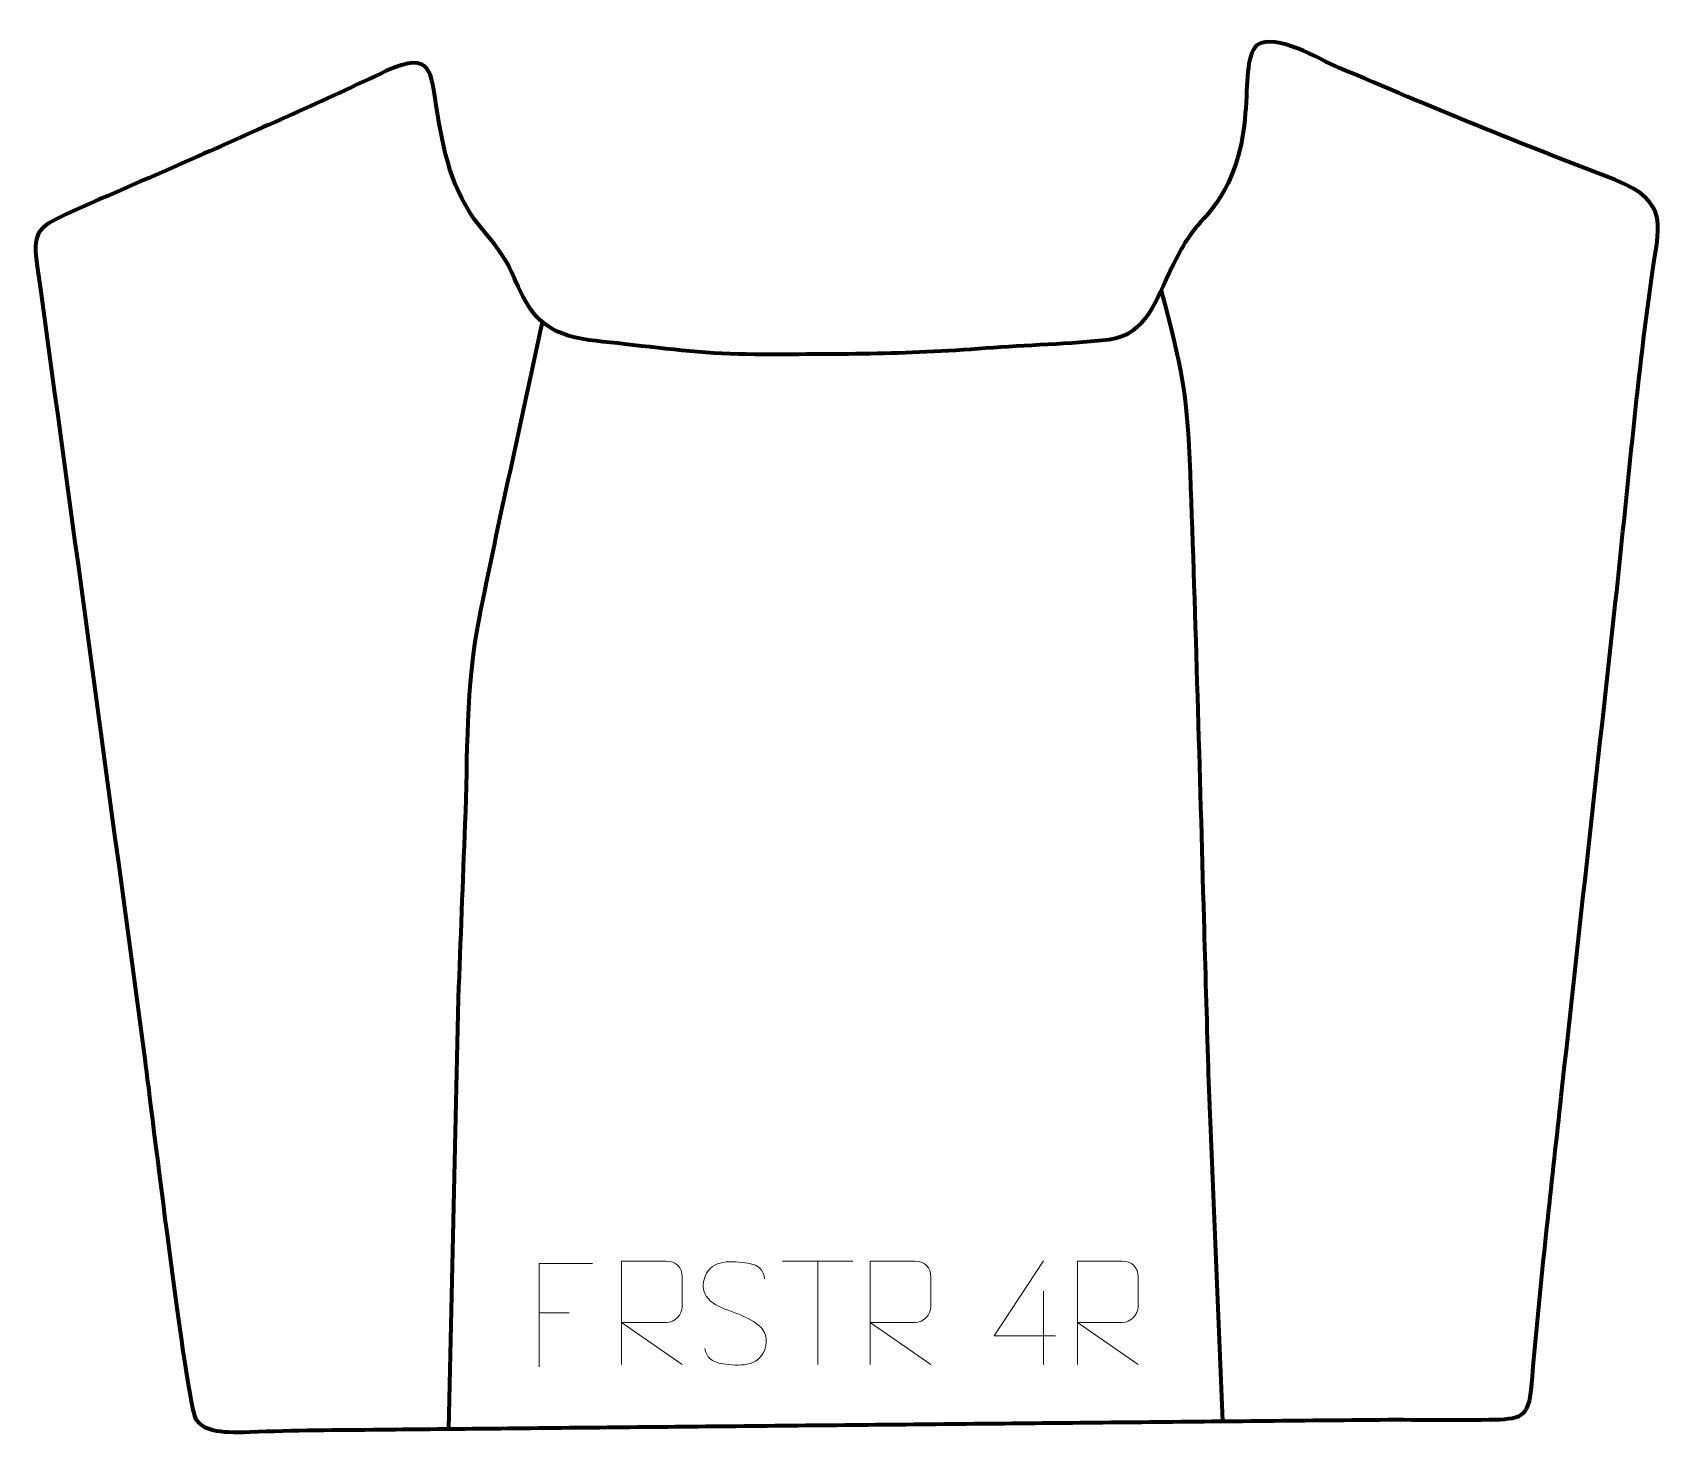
# Model space of a CAD drawing. Header units: millimetres. Extents: x -402 to -6, y 421 to 760.
import ezdxf

# ---------------------------------------------------------------- set-up
doc = ezdxf.new("R2010")
doc.units = ezdxf.units.MM
doc.header["$MEASUREMENT"] = 0
doc.layers.add('layer 1', color=7, linetype='Continuous', plot=False)
doc.layers.add('layer 2', color=7, linetype='Continuous')
doc.layers.add('layer 3', color=7, linetype='Continuous')

msp = doc.modelspace()

# ---------------------------------------------------------------- linework, layer by layer
at = {"layer": 'layer 1', "color": 250, "lineweight": 9}
for points, knots in [([(-259.6233, 438.0855), (-259.6233, 438.0855), (-259.6233, 463.039), (-259.6233, 463.039), (-259.6233, 463.039), (-256.0285, 463.039), (-252.433, 463.039), (-248.8378, 463.039), (-248.8378, 463.039), (-246.5125, 463.0013), (-244.9552, 461.5113), (-244.9593, 459.1449), (-244.9593, 459.1449), (-244.9597, 457.1094), (-244.9597, 454.05), (-244.9593, 452.014), (-244.9593, 452.014), (-244.9658, 450.1385), (-246.7781, 448.1967), (-248.7876, 448.1776), (-248.7876, 448.1776), (-248.7876, 448.1776), (-259.6233, 448.1776), (-259.6233, 448.1776), (-259.6233, 448.1776), (-259.6233, 448.1776), (-244.9686, 438.0855), (-244.9686, 438.0855)], [0, 0, 0, 0, 0.125, 0.125, 0.125, 0.125, 0.25, 0.25, 0.25, 0.25, 0.375, 0.375, 0.375, 0.375, 0.5, 0.5, 0.5, 0.5, 0.625, 0.625, 0.625, 0.625, 0.75, 0.75, 0.75, 0.75, 1, 1, 1, 1]), ([(-232.2912, 450.5622), (-236.5395, 452.0326), (-241.4476, 453.8284), (-239.4425, 459.3487), (-239.4425, 459.3487), (-237.939, 463.4886), (-232.7254, 463.1001), (-229.1218, 462.499), (-229.1218, 462.499), (-226.2612, 462.0218), (-225.3965, 460.8086), (-225.0859, 458.7245)], [0, 0, 0, 0, 0.25, 0.25, 0.25, 0.25, 0.5, 0.5, 0.5, 0.5, 1, 1, 1, 1]), ([(-199.6233, 438.0854), (-199.6233, 438.0854), (-199.6233, 463.0389), (-199.6233, 463.0389), (-199.6233, 463.0389), (-196.0285, 463.0389), (-192.433, 463.0389), (-188.8378, 463.0389), (-188.8378, 463.0389), (-186.5125, 463.0012), (-184.9552, 461.5112), (-184.9593, 459.1448), (-184.9593, 459.1448), (-184.9597, 457.1093), (-184.9597, 454.0499), (-184.9593, 452.0139), (-184.9593, 452.0139), (-184.9658, 450.1384), (-186.7781, 448.1966), (-188.7876, 448.1775), (-188.7876, 448.1775), (-188.7876, 448.1775), (-199.6233, 448.1775), (-199.6233, 448.1775), (-199.6233, 448.1775), (-199.6233, 448.1775), (-184.9686, 438.0854), (-184.9686, 438.0854)], [0, 0, 0, 0, 0.125, 0.125, 0.125, 0.125, 0.25, 0.25, 0.25, 0.25, 0.375, 0.375, 0.375, 0.375, 0.5, 0.5, 0.5, 0.5, 0.625, 0.625, 0.625, 0.625, 0.75, 0.75, 0.75, 0.75, 1, 1, 1, 1]), ([(-154.8804, 444.9787), (-154.8804, 444.9787), (-169.7021, 444.9787), (-169.7021, 444.9787), (-169.7021, 444.9787), (-169.7021, 444.9787), (-157.8245, 463.0492), (-157.8245, 463.0492)], [0, 0, 0, 0, 0.33333333, 0.33333333, 0.33333333, 0.33333333, 1, 1, 1, 1]), ([(-149.6233, 438.0854), (-149.6233, 438.0854), (-149.6233, 463.0389), (-149.6233, 463.0389), (-149.6233, 463.0389), (-146.0285, 463.0389), (-142.433, 463.0389), (-138.8378, 463.0389), (-138.8378, 463.0389), (-136.5125, 463.0012), (-134.9552, 461.5112), (-134.9593, 459.1448), (-134.9593, 459.1448), (-134.9597, 457.1093), (-134.9597, 454.0499), (-134.9593, 452.0139), (-134.9593, 452.0139), (-134.9658, 450.1384), (-136.7781, 448.1966), (-138.7876, 448.1775), (-138.7876, 448.1775), (-138.7876, 448.1775), (-149.6233, 448.1775), (-149.6233, 448.1775), (-149.6233, 448.1775), (-149.6233, 448.1775), (-134.9686, 438.0854), (-134.9686, 438.0854)], [0, 0, 0, 0, 0.125, 0.125, 0.125, 0.125, 0.25, 0.25, 0.25, 0.25, 0.375, 0.375, 0.375, 0.375, 0.5, 0.5, 0.5, 0.5, 0.625, 0.625, 0.625, 0.625, 0.75, 0.75, 0.75, 0.75, 1, 1, 1, 1]), ([(-266.5854, 462.4419), (-266.5854, 462.4419), (-279.4594, 462.4419), (-279.4594, 462.4419), (-279.4594, 462.4419), (-279.4594, 462.4419), (-279.4594, 437.4883), (-279.4594, 437.4883)], [0, 0, 0, 0, 0.33333333, 0.33333333, 0.33333333, 0.33333333, 1, 1, 1, 1]), ([(-232.2912, 450.5621), (-228.2726, 448.9154), (-223.2431, 447.0271), (-225.0771, 441.6668), (-225.0771, 441.6668), (-226.5369, 437.4004), (-231.4477, 437.6571), (-235.1738, 438.2118), (-235.1738, 438.2118), (-237.9238, 438.6216), (-239.1447, 439.8351), (-239.5227, 441.9473)], [0, 0, 0, 0, 0.25, 0.25, 0.25, 0.25, 0.5, 0.5, 0.5, 0.5, 1, 1, 1, 1])]:
    msp.add_open_spline(points, degree=3, knots=knots, dxfattribs=at)
for points in [[(-220.7848, 463.0154), (-220.7848, 463.0154), (-203.7976, 463.0154), (-203.7976, 463.0154)], [(-212.291, 438.0854), (-212.291, 438.0854), (-212.291, 463.0389), (-212.291, 463.0389)], [(-157.8245, 455.7398), (-157.8245, 455.7398), (-157.8245, 438.0751), (-157.8245, 438.0751)], [(-279.4594, 450.5622), (-279.4594, 450.5622), (-272.2913, 450.5622), (-272.2913, 450.5622)]]:
    msp.add_open_spline(points, degree=3, dxfattribs=at)
at = {"layer": 'layer 2', "color": 142, "lineweight": 158}
for points, knots in [([(-129.4166, 697.3153), (-124.4754, 678.7683), (-123.1403, 672.5813), (-122.425, 653.0922), (-122.425, 653.0922), (-121.11, 617.2611), (-120.1492, 581.4164), (-119.1206, 545.5763), (-119.1206, 545.5763), (-118.7774, 533.6486), (-118.4341, 521.7209), (-118.0909, 509.7932), (-118.0909, 509.7932), (-118.0909, 509.7932), (-118.048, 508.3022), (-118.048, 508.3022), (-118.048, 508.3022), (-118.048, 508.3022), (-114.607, 424.368), (-114.607, 424.368)], [0, 0, 0, 0, 0.16666667, 0.16666667, 0.16666667, 0.16666667, 0.33333333, 0.33333333, 0.33333333, 0.33333333, 0.5, 0.5, 0.5, 0.5, 0.66666667, 0.66666667, 0.66666667, 0.66666667, 1, 1, 1, 1]), ([(-278.7579, 689.6789), (-283.7929, 665.843), (-289.3303, 641.7295), (-294.0727, 617.9069), (-294.0727, 617.9069), (-297.2293, 602.0501), (-296.781, 584.8077), (-297.4069, 568.5197), (-297.4069, 568.5197), (-297.946, 554.4886), (-298.4849, 540.4574), (-299.0237, 526.4263), (-299.0237, 526.4263), (-299.0237, 526.4263), (-301.4031, 422.5216), (-301.4031, 422.5216)], [0, 0, 0, 0, 0.2, 0.2, 0.2, 0.2, 0.4, 0.4, 0.4, 0.4, 0.6, 0.6, 0.6, 0.6, 1, 1, 1, 1])]:
    msp.add_open_spline(points, degree=3, knots=knots, dxfattribs=at)
at = {"layer": 'layer 3', "color": 242, "lineweight": 158}
msp.add_open_spline([(-400.5978, 703.0784), (-401.6833, 710.9621), (-400.9468, 712.4041), (-393.6186, 715.7135), (-393.6186, 715.7135), (-383.1635, 720.435), (-372.3476, 724.9828), (-361.8082, 729.6931), (-361.8082, 729.6931), (-346.5846, 736.4969), (-331.4578, 743.1614), (-316.3811, 750.2997), (-316.3811, 750.2997), (-305.1297, 755.1972), (-305.7103, 750.4359), (-304.0606, 740.0834), (-304.0606, 740.0834), (-302.1452, 728.8354), (-300.0874, 720.0214), (-292.4703, 711.1266), (-292.4703, 711.1266), (-285.8, 703.3376), (-286.9194, 702.2613), (-282.5761, 694.3962), (-282.5761, 694.3962), (-277.5534, 685.3005), (-268.3323, 685.4583), (-258.7916, 684.3536), (-258.7916, 684.3536), (-248.0776, 683.137), (-238.2505, 681.8638), (-227.505, 681.8831), (-227.505, 681.8831), (-208.0227, 681.8983), (-191.3039, 681.7626), (-171.734, 683.3537), (-171.734, 683.3537), (-162.2081, 684.11), (-151.2485, 684.3462), (-142.0077, 685.4278), (-142.0077, 685.4278), (-132.9596, 686.4869), (-130.599, 695.2935), (-126.8763, 702.7665), (-126.8763, 702.7665), (-124.0484, 708.4435), (-122.7953, 710.7557), (-118.4095, 715.4306), (-118.4095, 715.4306), (-104.4358, 731.5831), (-111.5993, 751.0935), (-106.354, 756.5312), (-106.354, 756.5312), (-101.5751, 759.5131), (-91.3165, 753.1374), (-86.5083, 751.0811), (-86.5083, 751.0811), (-64.4541, 741.665), (-42.2653, 732.475), (-19.8278, 724.0165), (-19.8278, 724.0165), (-6.3308, 718.45), (-9.3321, 712.8556), (-11.1218, 700.032), (-11.1218, 700.032), (-14.6755, 674.5692), (-16.9413, 647.9105), (-19.7585, 622.2323), (-19.7585, 622.2323), (-24.1279, 582.4059), (-28.4973, 542.5795), (-32.8666, 502.7532), (-32.8666, 502.7532), (-33.959, 492.7966), (-35.0513, 482.84), (-36.1436, 472.8834), (-36.1436, 472.8834), (-37.596, 459.4215), (-38.9308, 446.1263), (-40.0523, 432.6281), (-40.0523, 432.6281), (-40.6646, 425.258), (-42.6005, 424.8462), (-50.3077, 424.7577), (-50.3077, 424.7577), (-60.2566, 424.6436), (-70.3582, 424.8131), (-80.393, 424.708), (-80.393, 424.708), (-80.393, 424.708), (-83.4135, 424.6764), (-83.4135, 424.6764), (-83.4135, 424.6764), (-93.4199, 424.5775), (-103.4262, 424.4785), (-113.4326, 424.3796), (-113.4326, 424.3796), (-123.4389, 424.2807), (-133.4453, 424.1818), (-143.4516, 424.0829), (-143.4516, 424.0829), (-162.964, 423.89), (-182.4763, 423.6971), (-201.9887, 423.5043), (-201.9887, 423.5043), (-211.995, 423.4053), (-222.0014, 423.3064), (-232.0077, 423.2075), (-232.0077, 423.2075), (-251.5201, 423.0146), (-271.0325, 422.8218), (-290.5448, 422.6289), (-290.5448, 422.6289), (-299.5505, 422.5399), (-308.5562, 422.4508), (-317.562, 422.3618), (-317.562, 422.3618), (-328.1854, 422.2568), (-338.6874, 422.2319), (-349.3091, 421.7877), (-349.3091, 421.7877), (-357.071, 421.4631), (-360.6038, 422.2841), (-362.3855, 424.9196), (-362.3855, 424.9196), (-364.4953, 428.0406), (-373.3157, 501.7387), (-374.5846, 511.1844), (-374.5846, 511.1844), (-383.1782, 575.1597), (-391.7949, 639.1315), (-400.5978, 703.0784)], degree=3, knots=[0, 0, 0, 0, 0.02941176, 0.02941176, 0.02941176, 0.02941176, 0.05882353, 0.05882353, 0.05882353, 0.05882353, 0.08823529, 0.08823529, 0.08823529, 0.08823529, 0.11764706, 0.11764706, 0.11764706, 0.11764706, 0.14705882, 0.14705882, 0.14705882, 0.14705882, 0.17647059, 0.17647059, 0.17647059, 0.17647059, 0.20588235, 0.20588235, 0.20588235, 0.20588235, 0.23529412, 0.23529412, 0.23529412, 0.23529412, 0.26470588, 0.26470588, 0.26470588, 0.26470588, 0.29411765, 0.29411765, 0.29411765, 0.29411765, 0.32352941, 0.32352941, 0.32352941, 0.32352941, 0.35294118, 0.35294118, 0.35294118, 0.35294118, 0.38235294, 0.38235294, 0.38235294, 0.38235294, 0.41176471, 0.41176471, 0.41176471, 0.41176471, 0.44117647, 0.44117647, 0.44117647, 0.44117647, 0.47058824, 0.47058824, 0.47058824, 0.47058824, 0.5, 0.5, 0.5, 0.5, 0.52941176, 0.52941176, 0.52941176, 0.52941176, 0.55882353, 0.55882353, 0.55882353, 0.55882353, 0.58823529, 0.58823529, 0.58823529, 0.58823529, 0.61764706, 0.61764706, 0.61764706, 0.61764706, 0.64705882, 0.64705882, 0.64705882, 0.64705882, 0.67647059, 0.67647059, 0.67647059, 0.67647059, 0.70588235, 0.70588235, 0.70588235, 0.70588235, 0.73529412, 0.73529412, 0.73529412, 0.73529412, 0.76470588, 0.76470588, 0.76470588, 0.76470588, 0.79411765, 0.79411765, 0.79411765, 0.79411765, 0.82352941, 0.82352941, 0.82352941, 0.82352941, 0.85294118, 0.85294118, 0.85294118, 0.85294118, 0.88235294, 0.88235294, 0.88235294, 0.88235294, 0.91176471, 0.91176471, 0.91176471, 0.91176471, 0.94117647, 0.94117647, 0.94117647, 0.94117647, 1, 1, 1, 1], dxfattribs=at)

doc.saveas('drawing.dxf')
